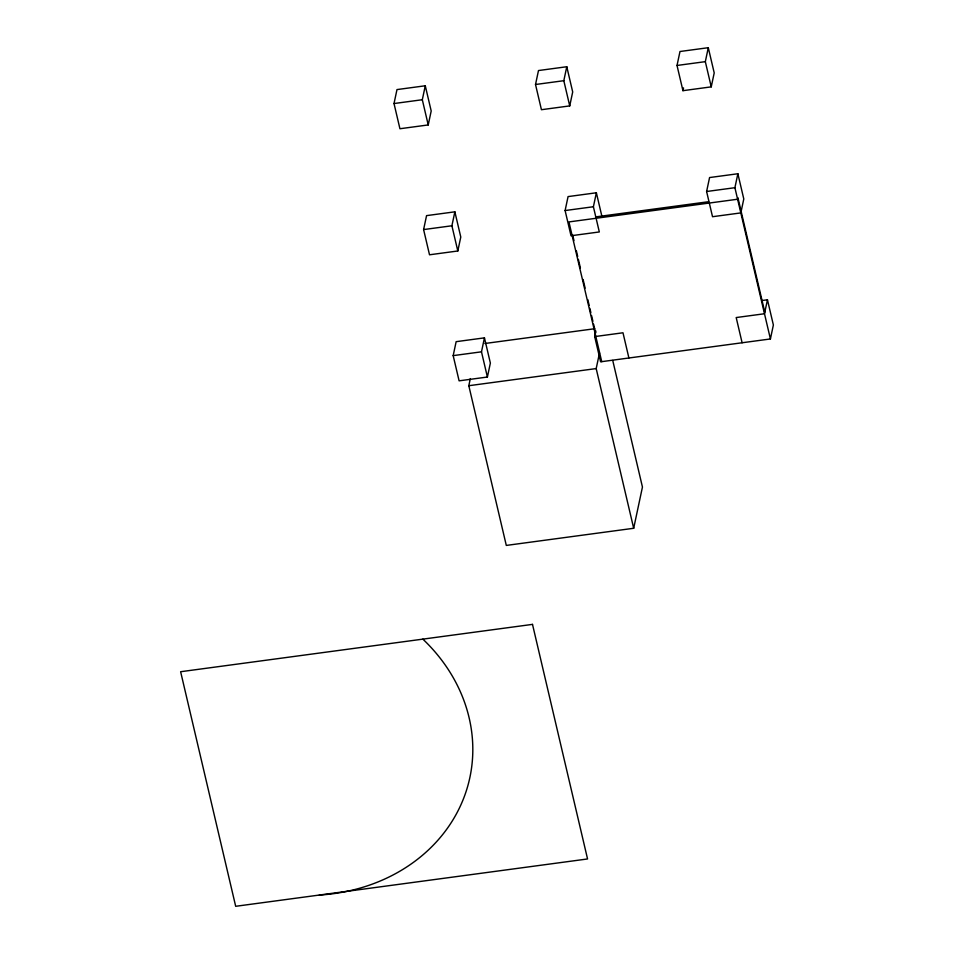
<?xml version="1.0" encoding="UTF-8"?>
<svg xmlns="http://www.w3.org/2000/svg" width="954" height="954" viewBox="0 0 954 954"><rect width="100%" height="100%" fill="white"/><g stroke="black" fill="none" stroke-linecap="round" stroke-linejoin="round"><path stroke-width="1.43" d="M394.014 103.545L396.983 89.581L425.281 85.777L431.196 110.986L428.227 124.938L399.929 128.742L394.014 103.545L422.312 99.729L425.281 85.777M423.6 229.58L426.557 215.628L454.867 211.824L460.782 237.033L457.813 250.985L429.515 254.79L423.6 229.58L451.898 225.776L454.867 211.824M453.174 355.627L456.143 341.675L484.453 337.859L490.368 363.069L487.399 377.033L459.101 380.837L453.174 355.627L481.484 351.823L484.453 337.859M612.73 360.433L642.447 487.053L633.683 528.277L506.3 545.426L468.808 385.714L470.322 378.607M535.516 84.501L538.485 70.548L566.783 66.732L572.698 91.942L569.729 105.906L541.431 109.71L535.516 84.501L563.814 80.696L566.783 66.732M596.369 192.78L593.4 206.744L599.315 231.953L571.017 235.757L565.102 210.548L568.071 196.596L596.369 192.78L601.962 216.594M761.793 300.546L767.457 299.794L773.372 325.004L770.415 338.956L600.603 361.804L594.688 336.595L595.868 331.014M633.683 528.277L596.19 368.578L599.517 352.932M677.018 65.468L679.987 51.504L708.285 47.7L714.212 72.909L711.243 86.862L682.945 90.678L677.018 65.468L705.328 61.652L708.285 47.7M682.945 90.678L683.529 87.887M706.604 191.504L709.573 177.551L737.871 173.747L743.786 198.957L740.829 212.909L712.519 216.713L706.604 191.504L734.902 187.7L737.871 173.747M767.457 299.794L764.488 313.747L736.19 317.551L742.105 342.76M565.102 210.548L593.4 206.744M595.642 216.904L708.583 201.711M484.894 343.5L594.712 328.725M594.688 336.595L622.986 332.779L628.901 357.988M468.808 385.714L596.19 368.578M764.81 312.28L737.931 197.764L737.609 199.231L568.93 221.924L601.724 361.649M705.328 61.652L711.243 86.862M734.902 187.7L770.415 338.956M563.814 80.696L569.729 105.906M572.615 234.863L573.974 240.623M576.335 250.699L577.695 256.471M578.362 259.345L580.402 267.991M583.097 279.51L585.124 288.156M587.831 299.675L589.19 305.447M589.858 308.321L590.872 312.65M591.552 315.524L592.911 321.283M593.579 324.169L595.606 332.815M422.312 99.729L428.227 124.938M451.898 225.776L457.813 250.985M481.484 351.823L487.399 377.033M422.861 639.132A176.24 153.534 12 0 1 463.012 799.905A176.24 153.534 12 0 1 319.316 895.055M532.499 624.381L180.628 671.723L235.686 906.3L587.557 858.958L532.499 624.381"/></g></svg>
